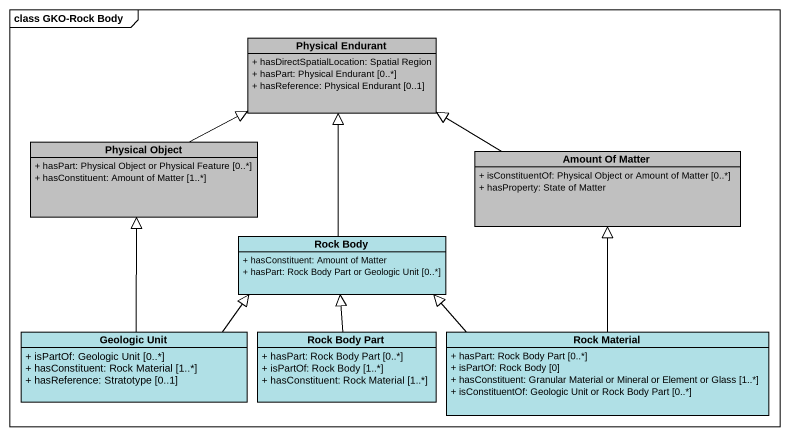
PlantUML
@startuml
mainframe class GKO-Rock Body
hide circle
hide empty members
skinparam classAttributeIconSize 0
class "Physical Endurant" as Physical_Endurant #C0C0C0 {
  + hasDirectSpatialLocation: Spatial Region
  + hasPart: Physical Endurant [0..*]
  + hasReference: Physical Endurant [0..1]
}
class "Physical Object" as Physical_Object #C0C0C0 {
  + hasPart: Physical Object or Physical Feature [0..*]
  + hasConstituent: Amount of Matter [1..*]
}
class "Amount Of Matter" as Amount_Of_Matter #C0C0C0 {
  + isConstituentOf: Physical Object or Amount of Matter [0..*]
  + hasProperty: State of Matter
}
class "Rock Body" as Rock_Body #B0E0E6 {
  + hasConstituent: Amount of Matter
  + hasPart: Rock Body Part or Geologic Unit [0..*]
}
class "Geologic Unit" as Geologic_Unit #B0E0E6 {
  + isPartOf: Geologic Unit [0..*]
  + hasConstituent: Rock Material [1..*]
  + hasReference: Stratotype [0..1]
}
class "Rock Body Part" as Rock_Body_Part #B0E0E6 {
  + hasPart: Rock Body Part [0..*]
  + isPartOf: Rock Body [1..*]
  + hasConstituent: Rock Material [1..*]
}
class "Rock Material" as Rock_Material #B0E0E6 {
  + hasPart: Rock Body Part [0..*]
  + isPartOf: Rock Body [0]
  + hasConstituent: Granular Material or Mineral or Element or Glass [1..*]
  + isConstituentOf: Geologic Unit or Rock Body Part [0..*]
}
Physical_Object -right-|> Physical_Endurant
Amount_Of_Matter -left-|> Physical_Endurant
Rock_Body -up-|> Physical_Endurant
Geologic_Unit -up-|> Physical_Object
Geologic_Unit -right-|> Rock_Body
Rock_Body_Part -up-|> Rock_Body
Rock_Material -up-|> Amount_Of_Matter
Rock_Material -left-|> Rock_Body
@enduml
